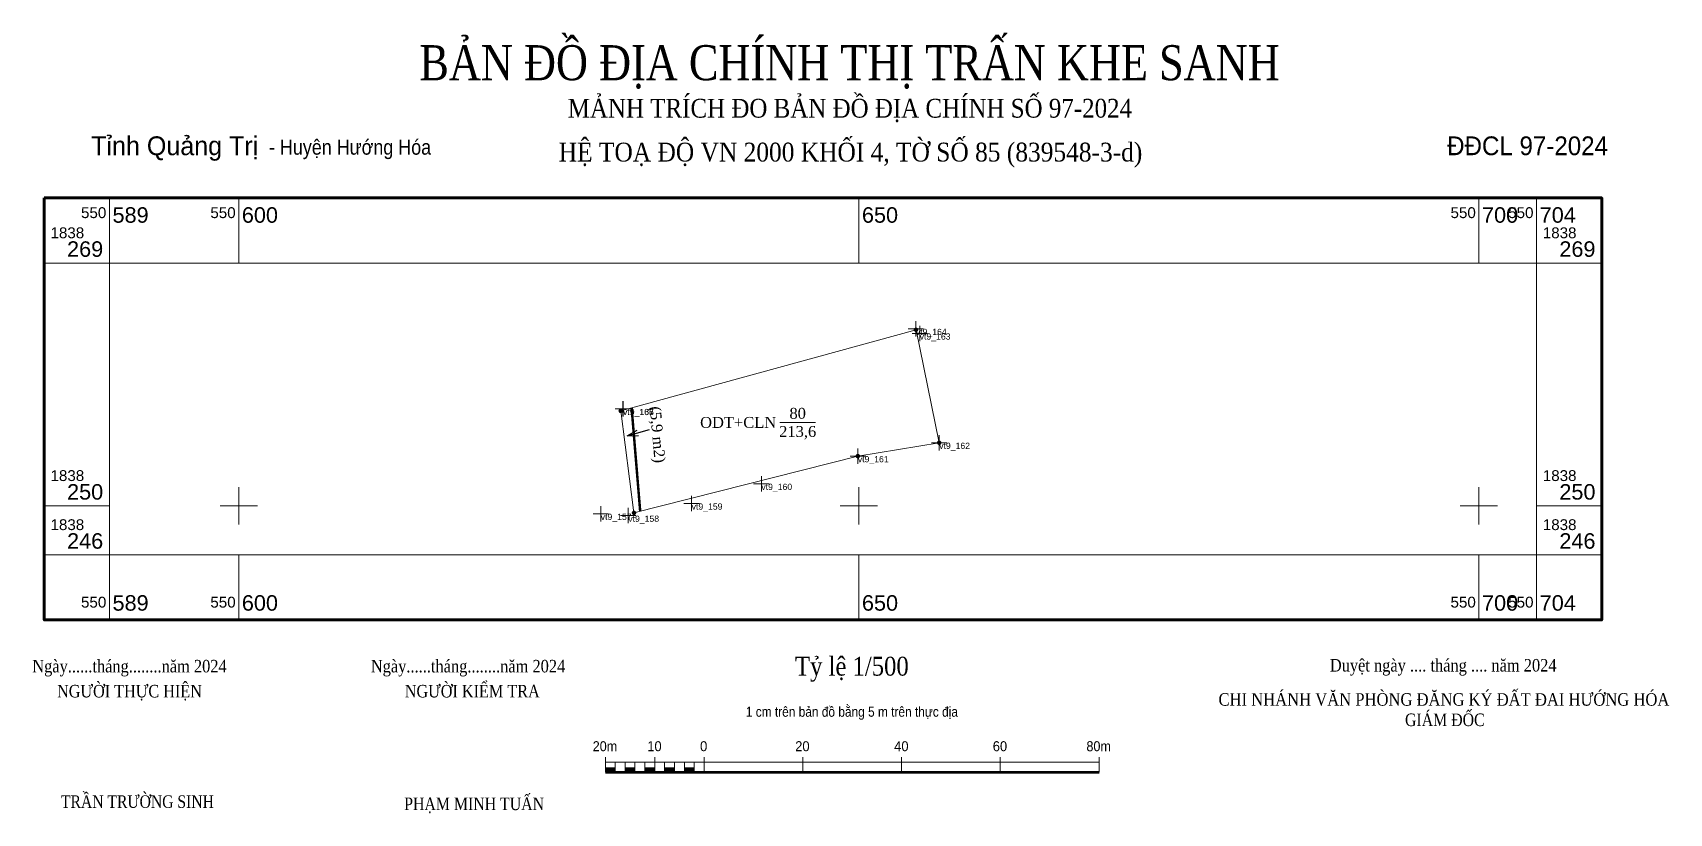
# Model space of a CAD drawing. Header units: metres. Extents: x 550583 to 550715, y 1838225 to 1838288.
import ezdxf
from ezdxf.enums import TextEntityAlignment as Align

# ---------------------------------------------------------------- set-up
doc = ezdxf.new("R2010")
doc.units = ezdxf.units.M
doc.header["$MEASUREMENT"] = 0
doc.linetypes.add('{Qui hoach}', pattern=[1.31, 0.01, -1.3])
for name, color, linetype, lineweight in [('Level 10', 7, 'Continuous', 0), ('Level 16', 7, 'Continuous', 0), ('Level 17', 7, 'Continuous', 0), ('Level 19', 7, 'Continuous', 0), ('Level 2', 7, 'Continuous', 0), ('Level 20', 7, 'Continuous', 0), ('Level 30', 7, 'Continuous', 0), ('Level 5', 7, 'Continuous', 0), ('Level 6', 7, 'Continuous', 0), ('Level 63', 7, 'Continuous', 0)]:
    doc.layers.add(name, color=color, linetype=linetype, lineweight=lineweight)
doc.styles.add('Style-Arial', font='arial.ttf')
doc.styles.add('Style-Times New Roman', font='times.ttf')
doc.dimstyles.get("Standard").update_dxf_attribs({"dimtxt": 0.18, "dimasz": 0.18, "dimexe": 0.18, "dimexo": 0.0625, "dimgap": 0.09, "dimtad": 0, "dimtih": 1, "dimtoh": 1, "dimdec": 4, "dimzin": 0, "dimdsep": 46, "dimtxsty": 'Standard', "dimcen": 0.09, "dimadec": 0, "dimazin": 0, "dimtfac": 1, "dimtdec": 4, "dimtofl": 0, "dimtmove": 0, "dimatfit": 3, "dimfxl": 1, "dimtolj": 1, "dimtzin": 0, "dimarcsym": 0})

# ---------------------------------------------------------------- blocks, each defined once
blk = doc.blocks.new('N_THUA')
at = {"layer": 'Level 6', "color": 3}
blk.add_line((0, 0), (2.88, 0), dxfattribs=at)
at = {"layer": 'Level 6', "color": 7, "style": 'Style-Times New Roman'}
blk.add_text('ODT+CLN', height=0.88, dxfattribs=at).set_placement((-0.29, 0), align=Align.MIDDLE_RIGHT)
for s, p in [('80', (1.44, 0.73)), ('213,6', (1.44, -0.73))]:
    blk.add_text(s, height=0.88, dxfattribs=at).set_placement(p, align=Align.MIDDLE_CENTER)
blk = doc.blocks.new('DDCT')
at = {"layer": 'Level 19', "color": 5, "linetype": 'Continuous'}
for p, q in [((6.2, 0), (-6.2, 0)), ((0, -6.2), (0, 6.2))]:
    blk.add_line(p, q, dxfattribs=at)
blk = doc.blocks.new('TerminatorOpen_0.5')
at = {"color": 0, "linetype": 'ByBlock', "lineweight": -2}
for q in [(-1, 0.25), (-1, 0), (-1, -0.25)]:
    blk.add_line((0, 0), q, dxfattribs=at)

msp = doc.modelspace()

# ---------------------------------------------------------------- hatches: boundary and pattern name
at = {"layer": 'Level 20'}
h = msp.add_hatch(color=3, dxfattribs=at)
edge = h.paths.add_edge_path()
edge.add_arc((550654.61, 1838264.2), 0.183, 0, 360)
h = msp.add_hatch(color=3, dxfattribs=at)
edge = h.paths.add_edge_path()
edge.add_arc((550630.8, 1838257.66), 0.183, 0, 360)
h = msp.add_hatch(color=3, dxfattribs=at)
edge = h.paths.add_edge_path()
edge.add_arc((550656.48, 1838255.09), 0.183, 0, 360)
h = msp.add_hatch(color=3, dxfattribs=at)
edge = h.paths.add_edge_path()
edge.add_arc((550649.92, 1838254.01), 0.183, 0, 360)
h = msp.add_hatch(color=3, dxfattribs=at)
edge = h.paths.add_edge_path()
edge.add_arc((550631.87, 1838249.43), 0.183, 0, 360)

# ---------------------------------------------------------------- linework, layer by layer
at = {"layer": 'Level 10', "color": 5, "linetype": 'Continuous', "lineweight": 0}
for p, q in [((550630.8, 1838257.66), (550654.61, 1838264.2)), ((550654.61, 1838264.2), (550656.48, 1838255.09)), ((550631.87, 1838249.43), (550630.8, 1838257.66)), ((550656.48, 1838255.09), (550649.92, 1838254.01)), ((550649.92, 1838254.01), (550631.87, 1838249.43))]:
    msp.add_line(p, q, dxfattribs=at)
at = {"layer": 'Level 2', "color": 250, "linetype": 'Continuous', "lineweight": 13}
for p, q in [((550629.56, 1838228.5), (550629.56, 1838229.71)), ((550633.54, 1838228.5), (550633.54, 1838229.71)), ((550637.53, 1838228.5), (550637.53, 1838229.71)), ((550645.49, 1838228.5), (550645.49, 1838229.71)), ((550653.45, 1838228.5), (550653.45, 1838229.71)), ((550661.41, 1838228.5), (550661.41, 1838229.71)), ((550669.37, 1838228.5), (550669.37, 1838229.71)), ((550629.56, 1838229.31), (550669.37, 1838229.31)), ((550630.36, 1838228.5), (550630.36, 1838229.31)), ((550631.16, 1838228.5), (550631.16, 1838229.31)), ((550631.95, 1838228.5), (550631.95, 1838229.31)), ((550632.75, 1838228.5), (550632.75, 1838229.31)), ((550634.34, 1838228.5), (550634.34, 1838229.31)), ((550635.14, 1838228.5), (550635.14, 1838229.31)), ((550635.93, 1838228.5), (550635.93, 1838229.31)), ((550636.73, 1838228.5), (550636.73, 1838229.31))]:
    msp.add_line(p, q, dxfattribs=at)
at = {"layer": 'Level 2', "color": 250, "linetype": 'Continuous', "lineweight": 53}
msp.add_line((550629.56, 1838228.5), (550669.37, 1838228.5), dxfattribs=at)
at = {"layer": 'Level 2', "color": 250, "linetype": 'Continuous', "lineweight": 0}
for points in [[(550629.56, 1838228.5), (550630.36, 1838228.5), (550629.56, 1838228.9), (550630.36, 1838228.9)], [(550631.16, 1838228.5), (550631.95, 1838228.5), (550631.16, 1838228.9), (550631.95, 1838228.9)], [(550632.75, 1838228.5), (550633.54, 1838228.5), (550632.75, 1838228.9), (550633.54, 1838228.9)], [(550634.34, 1838228.5), (550635.14, 1838228.5), (550634.34, 1838228.9), (550635.14, 1838228.9)], [(550635.93, 1838228.5), (550636.73, 1838228.5), (550635.93, 1838228.9), (550636.73, 1838228.9)]]:
    msp.add_solid(points, dxfattribs=at)
at = {"layer": 'Level 30', "color": 5, "linetype": '{Qui hoach}', "lineweight": 0, "const_width": 0.2, "flags": 128}
msp.add_lwpolyline([(550631.68, 1838257.9), (550632.37, 1838249.56)], dxfattribs=at)
at = {"layer": 'Level 63', "color": 7, "linetype": 'Continuous', "lineweight": 0}
for p, q in [((550589.57, 1838269.59), (550589.57, 1838274.84)), ((550600, 1838269.59), (550600, 1838274.84)), ((550650, 1838269.59), (550650, 1838274.84)), ((550700, 1838269.59), (550700, 1838274.84)), ((550704.65, 1838269.59), (550704.65, 1838274.84)), ((550589.57, 1838269.59), (550584.32, 1838269.59)), ((550704.65, 1838269.59), (550709.9, 1838269.59)), ((550600, 1838248.5), (550600, 1838251.5)), ((550650, 1838248.5), (550650, 1838251.5)), ((550700, 1838248.5), (550700, 1838251.5)), ((550589.57, 1838250), (550584.32, 1838250)), ((550598.5, 1838250), (550601.5, 1838250)), ((550648.5, 1838250), (550651.5, 1838250)), ((550698.5, 1838250), (550701.5, 1838250)), ((550704.65, 1838250), (550709.9, 1838250)), ((550589.57, 1838246.04), (550584.32, 1838246.04)), ((550589.57, 1838246.04), (550589.57, 1838240.79)), ((550600, 1838246.04), (550600, 1838240.79)), ((550650, 1838246.04), (550650, 1838240.79)), ((550700, 1838246.04), (550700, 1838240.79)), ((550704.65, 1838246.04), (550704.65, 1838240.79)), ((550704.65, 1838246.04), (550709.9, 1838246.04))]:
    msp.add_line(p, q, dxfattribs=at)
at = {"layer": 'Level 63', "color": 7, "linetype": 'Continuous', "lineweight": 80, "flags": 128}
msp.add_lwpolyline([(550584.32, 1838274.84), (550709.9, 1838274.84), (550709.9, 1838240.79), (550584.32, 1838240.79), (550584.32, 1838274.84)], dxfattribs=at)
at = {"layer": 'Level 63', "color": 7, "linetype": 'Continuous', "lineweight": 0, "flags": 128}
msp.add_lwpolyline([(550589.57, 1838269.59), (550704.65, 1838269.59), (550704.65, 1838246.04), (550589.57, 1838246.04), (550589.57, 1838269.59)], dxfattribs=at)

# ---------------------------------------------------------------- block references
at = {"layer": 'Level 19', "color": 5, "linetype": 'Continuous', "xscale": 0.1, "yscale": 0.1, "zscale": 0.1}
for p in [(550654.6, 1838264.28), (550654.6, 1838264.28), (550654.91, 1838263.91), (550654.91, 1838263.91), (550630.98, 1838257.82), (550630.98, 1838257.82), (550630.99, 1838257.82), (550630.99, 1838257.82), (550630.99, 1838257.82), (550630.99, 1838257.82), (550656.48, 1838255.09), (550656.48, 1838255.09), (550649.92, 1838254.01), (550649.92, 1838254.01), (550642.14, 1838251.78), (550642.14, 1838251.78), (550636.52, 1838250.19), (550636.52, 1838250.19), (550629.19, 1838249.36), (550629.19, 1838249.36), (550631.41, 1838249.21), (550631.41, 1838249.21)]:
    msp.add_blockref('DDCT', p, dxfattribs=at)
at = {"layer": 'Level 6', "color": 7}
msp.add_blockref('N_THUA', (550643.63, 1838256.73), dxfattribs=at)

# ---------------------------------------------------------------- texts
at = {"layer": 'Level 17', "color": 3, "linetype": 'Continuous', "style": 'Style-Arial'}
for s, p in [('vt9_164', (550654.6, 1838264.28)), ('vt9_164', (550654.6, 1838264.28)), ('vt9_163', (550654.91, 1838263.91)), ('vt9_163', (550654.91, 1838263.91)), ('vt9_165', (550630.98, 1838257.82)), ('vt9_165', (550630.98, 1838257.82)), ('vt9_166', (550630.99, 1838257.82)), ('vt9_167', (550630.99, 1838257.82)), ('vt9_166', (550630.99, 1838257.82)), ('vt9_167', (550630.99, 1838257.82)), ('vt9_162', (550656.48, 1838255.09)), ('vt9_162', (550656.48, 1838255.09)), ('vt9_161', (550649.92, 1838254.01)), ('vt9_161', (550649.92, 1838254.01)), ('vt9_160', (550642.14, 1838251.78)), ('vt9_160', (550642.14, 1838251.78)), ('vt9_159', (550636.52, 1838250.19)), ('vt9_159', (550636.52, 1838250.19)), ('vt9_157', (550629.19, 1838249.36)), ('vt9_157', (550629.19, 1838249.36)), ('vt9_158', (550631.41, 1838249.21)), ('vt9_158', (550631.41, 1838249.21))]:
    msp.add_text(s, height=0.5, dxfattribs=at).set_placement(p, align=Align.TOP_LEFT)
at = {"layer": 'Level 2', "color": 250, "linetype": 'Continuous', "lineweight": 0}
for s, height, style, width, p in [('BẢN ĐỒ ĐỊA CHÍNH THỊ TRẤN KHE SANH', 2.827, 'Style-Times New Roman', 0.836851, (550649.25, 1838284.34)), ('MẢNH TRÍCH ĐO BẢN ĐỒ ĐỊA CHÍNH SỐ 97-2024', 1.5143, 'Style-Times New Roman', 0.879758, (550649.28, 1838281.32)), ('Ngày......tháng........năm 2024', 1.0099, 'Style-Times New Roman', 0.866592, (550591.19, 1838236.56)), ('Ngày......tháng........năm 2024', 1.0099, 'Style-Times New Roman', 0.866592, (550618.49, 1838236.56)), ('Duyệt ngày .... tháng .... năm 2024', 1.0099, 'Style-Times New Roman', 0.866592, (550697.12, 1838236.63)), ('NGƯỜI THỰC HIỆN', 1.0099, 'Style-Times New Roman', 0.85669, (550591.19, 1838234.54)), ('NGƯỜI KIỂM TRA', 1.0099, 'Style-Times New Roman', 0.85669, (550618.83, 1838234.54)), ('GIÁM ĐỐC', 1.01, 'Style-Times New Roman', 0.836886, (550697.25, 1838232.23)), ('20m', 0.808, 'Style-Arial', 0.898768, (550629.53, 1838230.2)), ('10', 0.808, 'Style-Arial', 0.923525, (550633.52, 1838230.2)), ('0', 0.808, 'Style-Arial', 0.935904, (550637.49, 1838230.2)), ('20', 0.808, 'Style-Arial', 0.923525, (550645.45, 1838230.2)), ('40', 0.808, 'Style-Arial', 0.923525, (550653.43, 1838230.2)), ('60', 0.808, 'Style-Arial', 0.923525, (550661.38, 1838230.2)), ('80m', 0.808, 'Style-Arial', 0.898768, (550669.34, 1838230.2)), ('TRẦN TRƯỜNG SINH', 1.0099, 'Style-Times New Roman', 0.826983, (550591.83, 1838225.63)), ('PHẠM MINH TUẤN', 1.0099, 'Style-Times New Roman', 0.836886, (550618.98, 1838225.45))]:
    msp.add_text(s, height=height, dxfattribs=dict(at, style=style, width=width)).set_placement(p, align=Align.CENTER)
at = {"layer": 'Level 2', "color": 250, "linetype": 'Continuous', "lineweight": 0, "style": 'Style-Arial'}
for s, height, width, p in [('Tỉnh Quảng Trị', 1.5185, 0.952491, (550588.1, 1838278.29)), ('- Huyện Hướng Hóa', 1.2116, 0.853357, (550602.44, 1838278.33))]:
    msp.add_text(s, height=height, dxfattribs=dict(at, width=width)).set_placement(p)
at = {"layer": 'Level 2', "color": 1, "linetype": 'Continuous', "lineweight": 0, "style": 'Style-Times New Roman', "width": 0.893221}
msp.add_text('HỆ TOẠ ĐỘ VN 2000 KHỐI 4, TỜ SỐ 85 (839548-3-d)', height=1.5185, dxfattribs=at).set_placement((550649.33, 1838277.78), align=Align.CENTER)
at = {"layer": 'Level 2', "color": 250, "linetype": 'Continuous', "lineweight": 0, "style": 'Style-Arial', "width": 0.919383}
msp.add_text(' ĐĐCL 97-2024', height=1.5143, dxfattribs=at).set_placement((550710.41, 1838278.29), align=Align.RIGHT)
at = {"layer": 'Level 2', "color": 250, "linetype": 'Continuous', "lineweight": 0}
for s, height, style, width, p in [('Tỷ lệ 1/500', 1.5189, 'Style-Times New Roman', 0.866912, (550649.44, 1838237.82)), ('1 cm trên bản đồ bằng 5 m trên thực địa', 0.8078, 'Style-Arial', 0.849253, (550649.44, 1838233.79))]:
    msp.add_text(s, height=height, dxfattribs=dict(at, style=style, width=width)).set_placement(p, align=Align.TOP_CENTER)
at = {"layer": 'Level 2', "color": 250, "linetype": 'Continuous', "lineweight": 0, "insert": (550697.18, 1838233.85), "char_height": 1.0099, "attachment_point": 8, "line_spacing_factor": 0.6, "style": 'Style-Times New Roman'}
msp.add_mtext('\\H1x;\\W0.876494;CHI NHÁNH VĂN PHÒNG ĐĂNG KÝ ĐẤT ĐAI HƯỚNG HÓA', dxfattribs=at)
at = {"layer": 'Level 5', "color": 3, "linetype": '{Qui hoach}', "lineweight": 0, "style": 'Style-Times New Roman'}
msp.add_text('(5,9 m2)', height=0.88, rotation=274.7616, dxfattribs=at).set_placement((550633.15, 1838257.99))
at = {"layer": 'Level 63', "color": 7, "linetype": 'Continuous', "lineweight": 0, "style": 'Style-Arial'}
for p in [(550589.32, 1838274.09), (550599.75, 1838274.09), (550699.75, 1838274.09), (550704.4, 1838274.09)]:
    msp.add_text('550', height=0.875, dxfattribs=at).set_placement(p, align=Align.TOP_RIGHT)
for s, p in [('589', (550589.82, 1838274.09)), ('600', (550600.25, 1838274.09)), ('650', (550650.25, 1838274.09)), ('700', (550700.25, 1838274.09)), ('704', (550704.9, 1838274.09))]:
    msp.add_text(s, height=1.25, dxfattribs=at).set_placement(p, align=Align.TOP_LEFT)
for s, height, p in [('1838', 0.875, (550584.82, 1838271.59)), ('1838', 0.875, (550705.15, 1838271.59)), ('1838', 0.875, (550584.82, 1838252)), ('1838', 0.875, (550705.15, 1838252)), ('1838', 0.875, (550584.82, 1838248.04)), ('1838', 0.875, (550705.15, 1838248.04)), ('589', 1.25, (550589.82, 1838241.54)), ('600', 1.25, (550600.25, 1838241.54)), ('650', 1.25, (550650.25, 1838241.54)), ('700', 1.25, (550700.25, 1838241.54)), ('704', 1.25, (550704.9, 1838241.54))]:
    msp.add_text(s, height=height, dxfattribs=at).set_placement(p)
for s, height, p in [('269', 1.25, (550589.07, 1838270.09)), ('269', 1.25, (550709.4, 1838270.09)), ('250', 1.25, (550589.07, 1838250.5)), ('250', 1.25, (550709.4, 1838250.5)), ('246', 1.25, (550589.07, 1838246.54)), ('246', 1.25, (550709.4, 1838246.54)), ('550', 0.875, (550589.32, 1838241.79)), ('550', 0.875, (550599.75, 1838241.79)), ('550', 0.875, (550699.75, 1838241.79)), ('550', 0.875, (550704.4, 1838241.79))]:
    msp.add_text(s, height=height, dxfattribs=at).set_placement(p, align=Align.RIGHT)

# ---------------------------------------------------------------- leaders
at = {"layer": 'Level 16', "color": 7, "linetype": 'Continuous', "lineweight": 0}
msp.add_leader([(550631.33, 1838255.64), (550633.11, 1838256.16)], dimstyle='Standard', override={"dimtxt": 0.88, "dimasz": 0.88, "dimgap": 0.44, "dimtad": 1, "dimtxsty": 'Style-Times New Roman', "dimldrblk": 'TerminatorOpen_0.5'}, dxfattribs=at)

doc.saveas('drawing.dxf')
